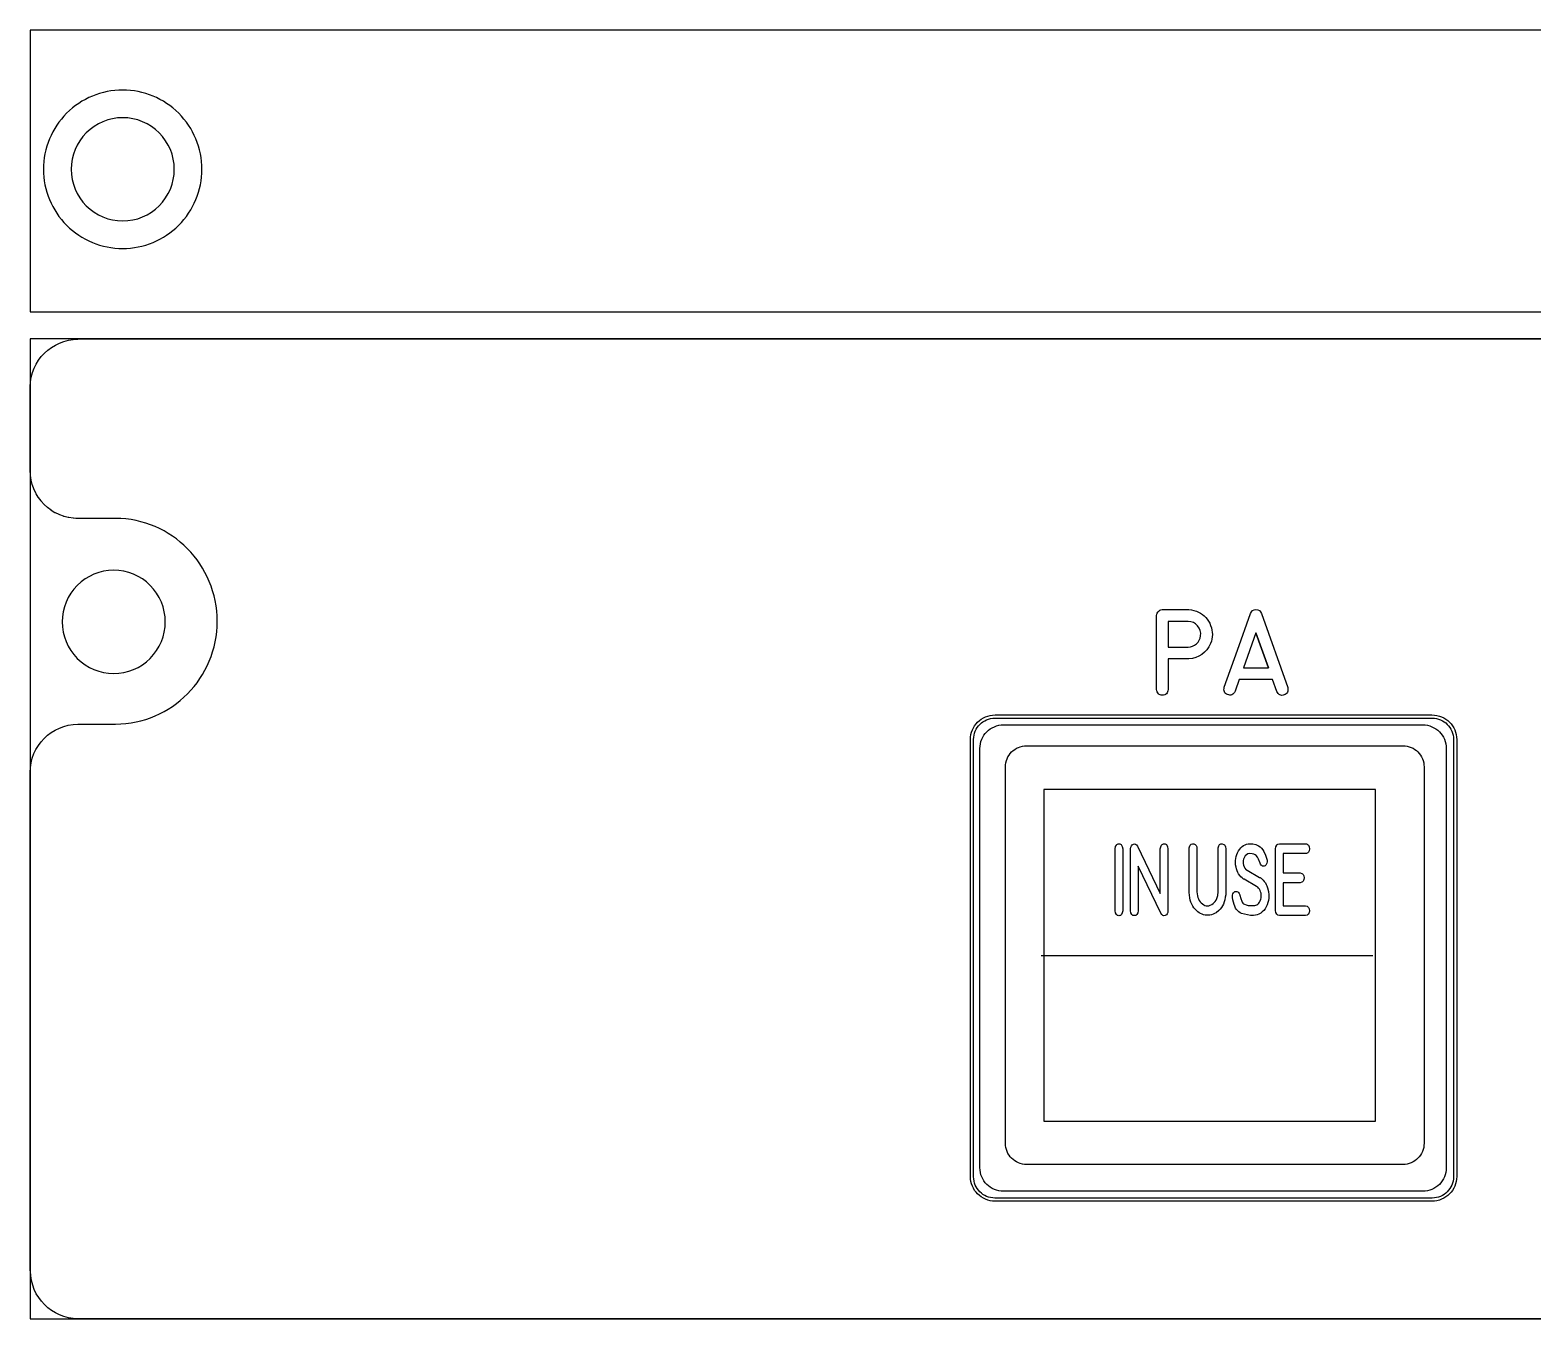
# Model space of a CAD drawing. Extents: x 214 to 359, y 82 to 686.
# Drawn here: x 214.4 to 286.9, y 623.4 to 685.6 of the extents above; entities that cross this region are included whole.
import ezdxf

# ---------------------------------------------------------------- set-up
doc = ezdxf.new("R2010")
doc.units = 0
for name, color, linetype in [('_BACKPANEL', 5, 'CONTINUOUS'), ('_ENGRAVING', 105, 'CONTINUOUS'), ('_LABELS', 30, 'CONTINUOUS'), ('_TOPLAYER', 1, 'CONTINUOUS')]:
    doc.layers.add(name, color=color, linetype=linetype)

msp = doc.modelspace()

# ---------------------------------------------------------------- linework, layer by layer
at = {"layer": '_BACKPANEL'}
for points in [[(214.37, 685.593), (214.37, 684.234), (214.37, 681.517), (214.37, 676.083), (214.37, 674.724), (214.37, 672.003), (359.37, 672.003), (359.37, 674.724), (359.37, 676.083), (359.37, 681.517), (359.37, 684.234), (359.37, 685.593)], [(214.375, 670.7), (214.375, 665.972), (214.375, 656.515), (214.375, 637.602), (214.375, 632.874), (214.375, 623.417), (359.375, 623.417), (359.375, 632.874), (359.375, 637.602), (359.375, 656.515), (359.375, 665.972), (359.375, 670.7)], [(260.917, 652.401), (282.012, 652.401), (282.117, 652.395), (282.22, 652.38), (282.318, 652.355), (282.413, 652.32), (282.502, 652.277), (282.587, 652.226), (282.666, 652.167), (282.739, 652.1), (282.805, 652.027), (282.864, 651.948), (282.916, 651.864), (282.959, 651.774), (282.993, 651.679), (283.018, 651.581), (283.034, 651.479), (283.039, 651.373), (283.039, 630.278), (283.034, 630.173), (283.018, 630.071), (282.993, 629.972), (282.959, 629.877), (282.916, 629.788), (282.864, 629.703), (282.805, 629.624), (282.739, 629.551), (282.666, 629.485), (282.587, 629.426), (282.502, 629.374), (282.413, 629.331), (282.318, 629.297), (282.22, 629.271), (282.117, 629.256), (282.012, 629.251), (260.917, 629.251), (260.811, 629.256), (260.709, 629.271), (260.61, 629.297), (260.516, 629.331), (260.426, 629.374), (260.341, 629.426), (260.262, 629.485), (260.189, 629.551), (260.123, 629.624), (260.064, 629.703), (260.013, 629.788), (259.97, 629.877), (259.935, 629.972), (259.91, 630.071), (259.895, 630.173), (259.889, 630.278), (259.889, 651.373), (259.895, 651.479), (259.91, 651.581), (259.935, 651.679), (259.97, 651.774), (260.013, 651.864), (260.064, 651.948), (260.123, 652.027), (260.189, 652.1), (260.262, 652.167), (260.341, 652.226), (260.426, 652.277), (260.516, 652.32), (260.61, 652.355), (260.709, 652.38), (260.811, 652.395)]]:
    msp.add_lwpolyline(points, close=True, dxfattribs=at)
for points in [[(218.839, 676.386, 0.414214), (221.327, 678.875, 0.414214), (218.839, 681.363, 0.414214), (216.351, 678.875, 0.414214)], [(218.405, 654.555, 0.414214), (220.893, 657.043, 0.414214), (218.405, 659.531, 0.414214), (215.917, 657.043, 0.414214)]]:
    msp.add_lwpolyline(points, format="xyb", close=True, dxfattribs=at)
at = {"layer": '_ENGRAVING'}
for points in [[(270.239, 657.633), (270.277, 657.633), (270.401, 657.619), (270.52, 657.595), (270.634, 657.561), (270.744, 657.516), (270.842, 657.463), (270.933, 657.403), (271.017, 657.334), (271.093, 657.258), (271.162, 657.173), (271.223, 657.081), (271.277, 656.981), (271.323, 656.873), (271.36, 656.762), (271.387, 656.651), (271.402, 656.541), (271.407, 656.431), (271.401, 656.323), (271.385, 656.214), (271.357, 656.107), (271.319, 656), (271.241, 655.841), (271.145, 655.7), (271.033, 655.578), (270.904, 655.473), (270.761, 655.389), (270.609, 655.325), (270.448, 655.282), (270.277, 655.261), (270.239, 655.259), (269.278, 655.259), (269.278, 653.789), (269.265, 653.722), (269.247, 653.665), (269.221, 653.616), (269.19, 653.576), (269.151, 653.545), (269.106, 653.523), (269.055, 653.509), (268.997, 653.505), (268.939, 653.509), (268.887, 653.523), (268.842, 653.545), (268.804, 653.576), (268.773, 653.616), (268.748, 653.665), (268.729, 653.722), (268.718, 653.789), (268.718, 657.351), (268.728, 657.41), (268.745, 657.462), (268.768, 657.508), (268.798, 657.547), (268.834, 657.578), (268.876, 657.603), (268.924, 657.622), (268.979, 657.633), (268.997, 657.633)], [(271.982, 653.894), (272.616, 655.671), (273.252, 657.448), (273.293, 657.528), (273.349, 657.586), (273.422, 657.621), (273.511, 657.633), (273.6, 657.622), (273.673, 657.588), (273.731, 657.53), (273.772, 657.448), (275.04, 653.884), (275.051, 653.816), (275.052, 653.754), (275.044, 653.699), (275.028, 653.65), (275.002, 653.607), (274.967, 653.571), (274.923, 653.541), (274.87, 653.517), (274.815, 653.502), (274.762, 653.497), (274.713, 653.502), (274.667, 653.518), (274.624, 653.544), (274.585, 653.581), (274.549, 653.629), (274.516, 653.686), (274.312, 654.263), (272.7, 654.263), (272.502, 653.7), (272.469, 653.642), (272.432, 653.595), (272.392, 653.558), (272.349, 653.532), (272.302, 653.516), (272.252, 653.512), (272.199, 653.518), (272.142, 653.534), (272.089, 653.559), (272.045, 653.589), (272.01, 653.626), (271.985, 653.668), (271.97, 653.716), (271.965, 653.769), (271.968, 653.829)], [(270.239, 657.065), (269.278, 657.065), (269.278, 655.829), (270.239, 655.829), (270.349, 655.839), (270.451, 655.867), (270.548, 655.915), (270.638, 655.982), (270.715, 656.064), (270.775, 656.155), (270.817, 656.255), (270.84, 656.365), (270.845, 656.5), (270.822, 656.627), (270.771, 656.745), (270.694, 656.854), (270.597, 656.946), (270.489, 657.012), (270.37, 657.052)], [(274.111, 654.829), (273.509, 656.522), (272.904, 654.829)], [(273.509, 656.522), (274.111, 654.829)], [(260.927, 652.554), (282.002, 652.554), (282.124, 652.548), (282.243, 652.53), (282.357, 652.501), (282.466, 652.461), (282.57, 652.411), (282.669, 652.351), (282.76, 652.283), (282.845, 652.206), (282.921, 652.122), (282.99, 652.03), (283.049, 651.932), (283.099, 651.828), (283.139, 651.718), (283.168, 651.604), (283.186, 651.485), (283.193, 651.363), (283.193, 630.288), (283.186, 630.166), (283.168, 630.047), (283.139, 629.933), (283.099, 629.824), (283.049, 629.72), (282.99, 629.621), (282.921, 629.53), (282.845, 629.445), (282.76, 629.369), (282.669, 629.3), (282.57, 629.241), (282.466, 629.191), (282.357, 629.151), (282.243, 629.121), (282.124, 629.103), (282.002, 629.097), (260.927, 629.097), (260.805, 629.103), (260.686, 629.121), (260.572, 629.151), (260.462, 629.191), (260.358, 629.241), (260.26, 629.3), (260.168, 629.369), (260.084, 629.445), (260.007, 629.53), (259.939, 629.621), (259.879, 629.72), (259.829, 629.824), (259.789, 629.933), (259.76, 630.047), (259.742, 630.166), (259.736, 630.288), (259.736, 651.363), (259.742, 651.485), (259.76, 651.604), (259.789, 651.718), (259.829, 651.828), (259.879, 651.932), (259.939, 652.03), (260.007, 652.122), (260.084, 652.206), (260.168, 652.283), (260.26, 652.351), (260.358, 652.411), (260.462, 652.461), (260.572, 652.501), (260.686, 652.53), (260.805, 652.548)], [(261.335, 652.076), (281.551, 652.076), (281.668, 652.07), (281.781, 652.053), (281.891, 652.024), (281.996, 651.986), (282.096, 651.938), (282.19, 651.881), (282.278, 651.816), (282.359, 651.742), (282.432, 651.661), (282.498, 651.573), (282.555, 651.479), (282.603, 651.379), (282.641, 651.274), (282.669, 651.164), (282.687, 651.051), (282.693, 650.934), (282.693, 630.718), (282.687, 630.601), (282.669, 630.487), (282.641, 630.377), (282.603, 630.272), (282.555, 630.172), (282.498, 630.078), (282.432, 629.99), (282.359, 629.909), (282.278, 629.836), (282.19, 629.77), (282.096, 629.713), (281.996, 629.665), (281.891, 629.627), (281.781, 629.599), (281.668, 629.582), (281.551, 629.576), (261.335, 629.576), (261.218, 629.582), (261.104, 629.599), (260.994, 629.627), (260.889, 629.665), (260.789, 629.713), (260.695, 629.77), (260.607, 629.836), (260.526, 629.909), (260.453, 629.99), (260.387, 630.078), (260.33, 630.172), (260.282, 630.272), (260.244, 630.377), (260.216, 630.487), (260.198, 630.601), (260.193, 630.718), (260.193, 650.934), (260.198, 651.051), (260.216, 651.164), (260.244, 651.274), (260.282, 651.379), (260.33, 651.479), (260.387, 651.573), (260.453, 651.661), (260.526, 651.742), (260.607, 651.816), (260.695, 651.881), (260.789, 651.938), (260.889, 651.986), (260.994, 652.024), (261.104, 652.053), (261.218, 652.07)]]:
    msp.add_lwpolyline(points, close=True, dxfattribs=at)
at = {"layer": '_LABELS'}
for points in [[(279.284, 632.95), (279.284, 648.952), (263.284, 648.952), (263.284, 632.95)], [(267.086, 643.109), (267.063, 643.004), (267.025, 642.93), (266.999, 642.904), (266.97, 642.886), (266.937, 642.875), (266.899, 642.871), (266.862, 642.875), (266.829, 642.886), (266.799, 642.905), (266.774, 642.931), (266.736, 643.005), (266.714, 643.109), (266.714, 646.097), (266.736, 646.201), (266.774, 646.276), (266.799, 646.302), (266.829, 646.321), (266.862, 646.332), (266.899, 646.336), (266.937, 646.333), (266.97, 646.322), (266.999, 646.303), (267.025, 646.277), (267.063, 646.202), (267.086, 646.097)], [(269.262, 643.109), (269.254, 643.028), (269.229, 642.964), (269.188, 642.915), (269.13, 642.883), (269.067, 642.871), (269.012, 642.884), (268.964, 642.922), (268.924, 642.984), (267.826, 645.26), (267.826, 643.109), (267.803, 643.005), (267.765, 642.931), (267.74, 642.905), (267.711, 642.887), (267.678, 642.876), (267.641, 642.872), (267.604, 642.876), (267.571, 642.887), (267.542, 642.905), (267.517, 642.931), (267.479, 643.005), (267.457, 643.109), (267.457, 646.094), (267.473, 646.174), (267.501, 646.239), (267.543, 646.29), (267.596, 646.325), (267.653, 646.34), (267.706, 646.327), (267.753, 646.287), (267.795, 646.22), (268.894, 643.94), (268.894, 646.094), (268.915, 646.199), (268.954, 646.274), (268.98, 646.3), (269.01, 646.319), (269.045, 646.33), (269.084, 646.333), (269.123, 646.329), (269.157, 646.317), (269.186, 646.298), (269.211, 646.272), (269.246, 646.197), (269.262, 646.094)], [(272.054, 644.016), (272.054, 643.983), (272.049, 643.881), (272.032, 643.756), (272.008, 643.639), (271.977, 643.531), (271.939, 643.432), (271.895, 643.341), (271.844, 643.258), (271.785, 643.184), (271.721, 643.118), (271.582, 643.011), (271.511, 642.97), (271.438, 642.938), (271.365, 642.913), (271.29, 642.896), (271.214, 642.888), (271.138, 642.888), (271.061, 642.896), (270.986, 642.912), (270.913, 642.937), (270.841, 642.969), (270.771, 643.01), (270.703, 643.058), (270.571, 643.18), (270.51, 643.252), (270.457, 643.333), (270.411, 643.422), (270.373, 643.518), (270.341, 643.622), (270.317, 643.735), (270.301, 643.855), (270.292, 643.983), (270.292, 644.016), (270.292, 646.1), (270.295, 646.149), (270.306, 646.192), (270.343, 646.267), (270.39, 646.315), (270.447, 646.337), (270.515, 646.332), (270.578, 646.304), (270.624, 646.255), (270.651, 646.188), (270.66, 646.1), (270.66, 644.016), (270.669, 643.922), (270.684, 643.834), (270.707, 643.752), (270.736, 643.677), (270.773, 643.607), (270.817, 643.543), (270.867, 643.486), (270.925, 643.435), (270.987, 643.393), (271.049, 643.364), (271.112, 643.347), (271.177, 643.343), (271.241, 643.351), (271.307, 643.372), (271.374, 643.406), (271.441, 643.452), (271.498, 643.502), (271.546, 643.558), (271.587, 643.622), (271.619, 643.692), (271.665, 643.846), (271.687, 644.016), (271.687, 646.1), (271.689, 646.146), (271.713, 646.236), (271.731, 646.27), (271.754, 646.297), (271.78, 646.317), (271.812, 646.33), (271.887, 646.334), (271.96, 646.311), (271.989, 646.291), (272.012, 646.265), (272.043, 646.195), (272.054, 646.1)], [(273.688, 644.718), (273.709, 644.706), (273.733, 644.691), (273.753, 644.676), (273.774, 644.659), (273.795, 644.643), (273.857, 644.586), (273.912, 644.523), (273.962, 644.455), (274.005, 644.381), (274.042, 644.303), (274.073, 644.219), (274.116, 644.035), (274.13, 643.881), (274.126, 643.722), (274.11, 643.609), (274.084, 643.501), (274.048, 643.397), (274.001, 643.297), (273.946, 643.205), (273.884, 643.124), (273.816, 643.054), (273.74, 642.995), (273.655, 642.945), (273.569, 642.909), (273.481, 642.888), (273.391, 642.88), (273.241, 642.887), (273.095, 642.906), (272.952, 642.937), (272.812, 642.981), (272.746, 643.011), (272.684, 643.052), (272.628, 643.104), (272.576, 643.166), (272.529, 643.238), (272.487, 643.322), (272.451, 643.415), (272.419, 643.519), (272.395, 643.634), (272.377, 643.753), (272.372, 643.812), (272.379, 643.867), (272.396, 643.919), (272.423, 643.967), (272.458, 644.007), (272.497, 644.032), (272.54, 644.042), (272.587, 644.038), (272.635, 644.018), (272.675, 643.983), (272.707, 643.935), (272.731, 643.873), (272.735, 643.857), (272.772, 643.693), (272.821, 643.565), (272.85, 643.515), (272.882, 643.474), (272.916, 643.442), (272.954, 643.42), (273.04, 643.389), (273.141, 643.368), (273.257, 643.357), (273.389, 643.355), (273.45, 643.36), (273.507, 643.375), (273.558, 643.399), (273.605, 643.433), (273.646, 643.477), (273.683, 643.53), (273.714, 643.594), (273.74, 643.666), (273.757, 643.736), (273.765, 643.808), (273.763, 643.881), (273.753, 643.955), (273.736, 644.026), (273.711, 644.092), (273.679, 644.151), (273.64, 644.204), (273.596, 644.245), (273.54, 644.283), (272.935, 644.627), (272.915, 644.64), (272.845, 644.693), (272.781, 644.752), (272.725, 644.816), (272.675, 644.886), (272.632, 644.96), (272.597, 645.04), (272.568, 645.126), (272.547, 645.216), (272.53, 645.323), (272.522, 645.427), (272.523, 645.528), (272.534, 645.627), (272.553, 645.723), (272.583, 645.816), (272.621, 645.906), (272.669, 645.993), (272.724, 646.074), (272.782, 646.144), (272.845, 646.203), (272.912, 646.251), (272.983, 646.289), (273.058, 646.316), (273.137, 646.332), (273.22, 646.337), (273.364, 646.332), (273.5, 646.299), (273.566, 646.277), (273.632, 646.244), (273.709, 646.19), (273.777, 646.126), (273.836, 646.053), (273.884, 645.97), (273.968, 645.789), (274.042, 645.593), (274.054, 645.549), (274.058, 645.47), (274.041, 645.399), (274.008, 645.335), (273.981, 645.304), (273.946, 645.279), (273.91, 645.264), (273.872, 645.26), (273.832, 645.267), (273.794, 645.284), (273.76, 645.313), (273.732, 645.352), (273.708, 645.402), (273.635, 645.603), (273.589, 645.696), (273.527, 645.773), (273.472, 645.812), (273.412, 645.84), (273.327, 645.859), (273.207, 645.864), (273.125, 645.85), (273.052, 645.813), (272.991, 645.752), (272.939, 645.668), (272.913, 645.604), (272.896, 645.537), (272.889, 645.466), (272.892, 645.392), (272.907, 645.304), (272.935, 645.226), (272.975, 645.158), (273.028, 645.101), (273.04, 645.09), (273.054, 645.08), (273.068, 645.071), (273.084, 645.063)], [(275.905, 645.865), (274.822, 645.865), (274.822, 644.941), (275.648, 644.941), (275.729, 644.913), (275.761, 644.89), (275.787, 644.863), (275.807, 644.83), (275.821, 644.792), (275.833, 644.7), (275.821, 644.608), (275.806, 644.57), (275.786, 644.538), (275.76, 644.51), (275.728, 644.488), (275.648, 644.461), (274.822, 644.461), (274.822, 643.35), (275.905, 643.35), (275.986, 643.322), (276.018, 643.3), (276.044, 643.273), (276.078, 643.203), (276.09, 643.112), (276.078, 643.021), (276.064, 642.984), (276.044, 642.951), (276.018, 642.925), (275.986, 642.903), (275.905, 642.875), (274.64, 642.875), (274.567, 642.901), (274.512, 642.949), (274.474, 643.021), (274.454, 643.115), (274.454, 646.1), (274.475, 646.199), (274.513, 646.271), (274.538, 646.297), (274.568, 646.317), (274.64, 646.337), (275.905, 646.337), (275.948, 646.329), (275.986, 646.315), (276.018, 646.295), (276.043, 646.268), (276.063, 646.236), (276.078, 646.196), (276.089, 646.1), (276.077, 646.003), (276.063, 645.964), (276.043, 645.932), (276.017, 645.906), (275.985, 645.886), (275.948, 645.872)]]:
    msp.add_lwpolyline(points, close=True, dxfattribs=at)
msp.add_lwpolyline([(263.145, 640.951), (279.145, 640.951)], dxfattribs=at)
at = {"layer": '_TOPLAYER'}
for points in [[(214.37, 672.003), (359.37, 672.003), (359.37, 685.593), (214.37, 685.593)], [(262.447, 651.069), (280.596, 651.069), (280.701, 651.064), (280.804, 651.048), (280.902, 651.023), (280.996, 650.989), (281.086, 650.946), (281.17, 650.895), (281.249, 650.836), (281.322, 650.77), (281.388, 650.697), (281.447, 650.618), (281.498, 650.533), (281.541, 650.444), (281.576, 650.349), (281.601, 650.251), (281.616, 650.149), (281.622, 650.044), (281.622, 631.894), (281.616, 631.789), (281.601, 631.687), (281.576, 631.589), (281.541, 631.495), (281.498, 631.405), (281.447, 631.32), (281.388, 631.242), (281.322, 631.169), (281.249, 631.103), (281.17, 631.044), (281.086, 630.993), (280.996, 630.95), (280.902, 630.915), (280.804, 630.89), (280.701, 630.874), (280.596, 630.869), (262.447, 630.869), (262.342, 630.874), (262.24, 630.89), (262.141, 630.915), (262.047, 630.95), (261.957, 630.993), (261.873, 631.044), (261.794, 631.103), (261.721, 631.169), (261.655, 631.242), (261.596, 631.32), (261.545, 631.405), (261.502, 631.495), (261.468, 631.589), (261.442, 631.687), (261.427, 631.789), (261.422, 631.894), (261.422, 650.044), (261.427, 650.149), (261.442, 650.251), (261.468, 650.349), (261.502, 650.444), (261.545, 650.533), (261.596, 650.618), (261.655, 650.697), (261.721, 650.77), (261.794, 650.836), (261.873, 650.895), (261.957, 650.946), (262.047, 650.989), (262.141, 651.023), (262.24, 651.048), (262.342, 651.064)]]:
    msp.add_lwpolyline(points, close=True, dxfattribs=at)
msp.add_lwpolyline([(218.837, 675.054, 0.414214), (222.66, 678.877, 0.414214), (218.837, 682.7, 0.414214), (215.014, 678.877, 0.414214)], format="xyb", close=True, dxfattribs=at)
msp.add_lwpolyline([(356.151, 623.417), (217.593, 623.417), (216.683, 623.418), (216.448, 623.433), (216.22, 623.471), (216.001, 623.53), (215.79, 623.609), (215.59, 623.708), (215.402, 623.824), (215.226, 623.957), (215.063, 624.106), (214.916, 624.269), (214.784, 624.446), (214.669, 624.635), (214.573, 624.835), (214.495, 625.045), (214.438, 625.264), (214.402, 625.491), (214.389, 625.725), (214.369, 625.735), (214.37, 627.045), (214.369, 628.239), (214.369, 635.95), (214.374, 649.783), (214.386, 650.02), (214.421, 650.251), (214.478, 650.473), (214.555, 650.687), (214.652, 650.889), (214.768, 651.081), (214.9, 651.26), (215.049, 651.425), (215.213, 651.575), (215.39, 651.709), (215.58, 651.826), (215.782, 651.924), (215.993, 652.003), (216.214, 652.062), (216.444, 652.099), (216.68, 652.112), (218.492, 652.112), (218.745, 652.119), (218.994, 652.138), (219.239, 652.17), (219.481, 652.214), (219.718, 652.269), (219.951, 652.337), (220.179, 652.415), (220.402, 652.504), (220.619, 652.604), (220.831, 652.714), (221.036, 652.834), (221.235, 652.963), (221.427, 653.102), (221.613, 653.25), (221.791, 653.406), (221.961, 653.57), (222.123, 653.743), (222.278, 653.923), (222.423, 654.111), (222.56, 654.305), (222.688, 654.507), (222.806, 654.714), (222.914, 654.928), (223.012, 655.148), (223.1, 655.372), (223.177, 655.602), (223.243, 655.837), (223.298, 656.077), (223.341, 656.32), (223.372, 656.567), (223.391, 656.818), (223.398, 657.072), (223.391, 657.326), (223.372, 657.577), (223.341, 657.824), (223.298, 658.067), (223.243, 658.307), (223.177, 658.541), (223.1, 658.772), (223.012, 658.996), (222.914, 659.216), (222.806, 659.43), (222.688, 659.637), (222.56, 659.839), (222.423, 660.033), (222.278, 660.221), (222.123, 660.401), (221.961, 660.574), (221.791, 660.739), (221.613, 660.895), (221.427, 661.043), (221.235, 661.181), (221.036, 661.311), (220.831, 661.431), (220.619, 661.541), (220.402, 661.641), (220.179, 661.73), (219.951, 661.808), (219.718, 661.875), (219.481, 661.931), (219.239, 661.975), (218.994, 662.007), (218.745, 662.026), (218.492, 662.032), (216.691, 662.032), (216.575, 662.034), (216.46, 662.044), (216.448, 662.044), (216.239, 662.076), (216.213, 662.076), (216.017, 662.126), (216.001, 662.131), (215.985, 662.136), (215.808, 662.202), (215.772, 662.217), (215.603, 662.299), (215.593, 662.299), (215.582, 662.307), (215.57, 662.312), (215.395, 662.418), (215.39, 662.427), (215.385, 662.428), (215.212, 662.558), (215.056, 662.7), (215.045, 662.711), (214.907, 662.865), (214.897, 662.875), (214.773, 663.042), (214.763, 663.054), (214.66, 663.223), (214.645, 663.253), (214.561, 663.428), (214.554, 663.442), (214.549, 663.457), (214.48, 663.644), (214.475, 663.658), (214.47, 663.672), (214.419, 663.873), (214.419, 663.883), (214.386, 664.098), (214.386, 664.114), (214.375, 664.344), (214.375, 666.032), (214.375, 667.474), (214.375, 668.384), (214.39, 668.619), (214.428, 668.847), (214.486, 669.066), (214.565, 669.277), (214.663, 669.477), (214.78, 669.666), (214.912, 669.842), (215.061, 670.004), (215.224, 670.152), (215.401, 670.284), (215.59, 670.399), (215.79, 670.496), (216, 670.573), (216.219, 670.631), (216.446, 670.667), (216.68, 670.68), (216.69, 670.7), (218, 670.7), (357.089, 670.698)], dxfattribs=at)

doc.saveas('drawing.dxf')
